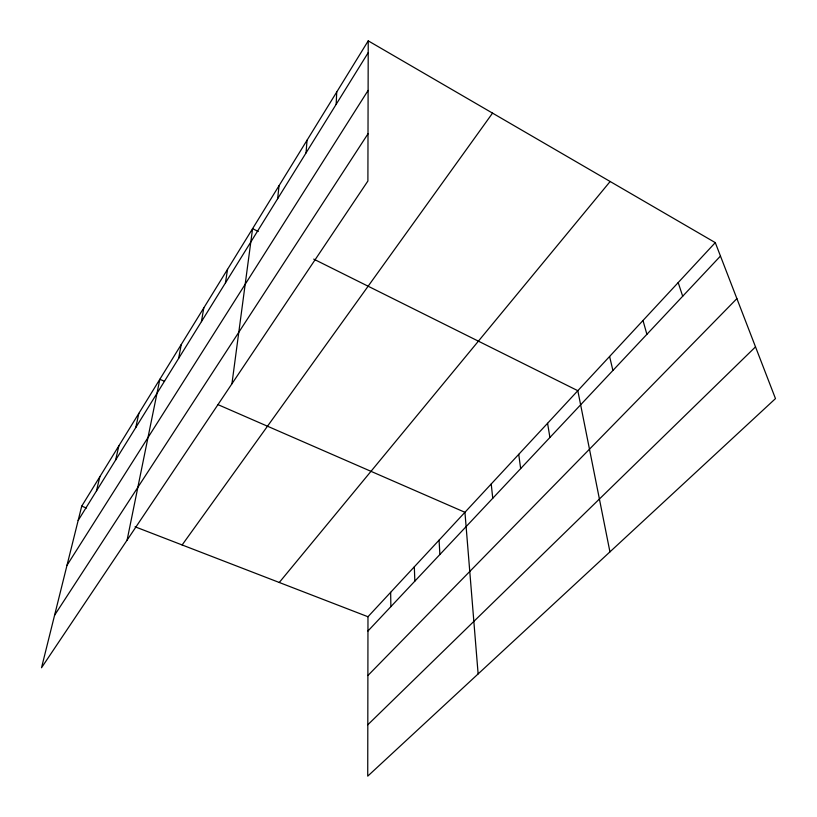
<?xml version="1.0" encoding="UTF-8"?>
<svg xmlns="http://www.w3.org/2000/svg" width="817" height="817" viewBox="0 0 817 817"><rect width="100%" height="100%" fill="white"/><g stroke="black" fill="none" stroke-linecap="round" stroke-linejoin="round"><path stroke-width="1.23" d="M368.232 40.85L367.895 181.017L41.524 667.755L81.71 506.172L368.232 40.85L715.284 242.629L775.476 398.604L367.732 776.15L367.977 616.743L715.284 242.629M336.175 104.321L336.716 92.015M306.038 152.922L307.049 140.207M277.637 198.735L279.046 185.684M231.936 383.776L252.586 228.658L258.254 231.477M225.441 282.917L227.545 269.334M201.421 321.663L203.801 307.886M178.627 358.418L181.262 344.488M127.095 540.139L159.846 379.282L164.503 381.314M135.785 427.526L138.849 413.371M115.626 460.032L118.884 445.806M96.447 490.976L99.858 476.699M78.156 520.47L368.201 52.666M67.004 565.303L368.11 90.421M54.586 615.232L368.007 133.794M182.13 544.959L492.549 113.124M279.271 582.48L610.146 181.497M367.956 631.02L720.471 256.058M367.885 675.536L736.893 298.624M367.813 724.761L755.511 346.868M81.71 506.172L86.459 508M135.06 526.781L367.977 616.743M218.047 404.66L464.944 512.3L478.129 673.933M313.728 259.122L577.823 390.7L609.942 551.884M678.192 282.59L682.695 296.244M642.999 320.489L646.89 334.327M609.594 356.478L612.913 370.469M547.574 423.288L549.912 437.473M518.734 454.344L520.654 468.601M491.221 483.981L492.753 498.278M439.066 540.17L439.893 554.498M414.321 566.824L414.842 581.142M390.649 592.325L390.883 606.622"/></g></svg>
